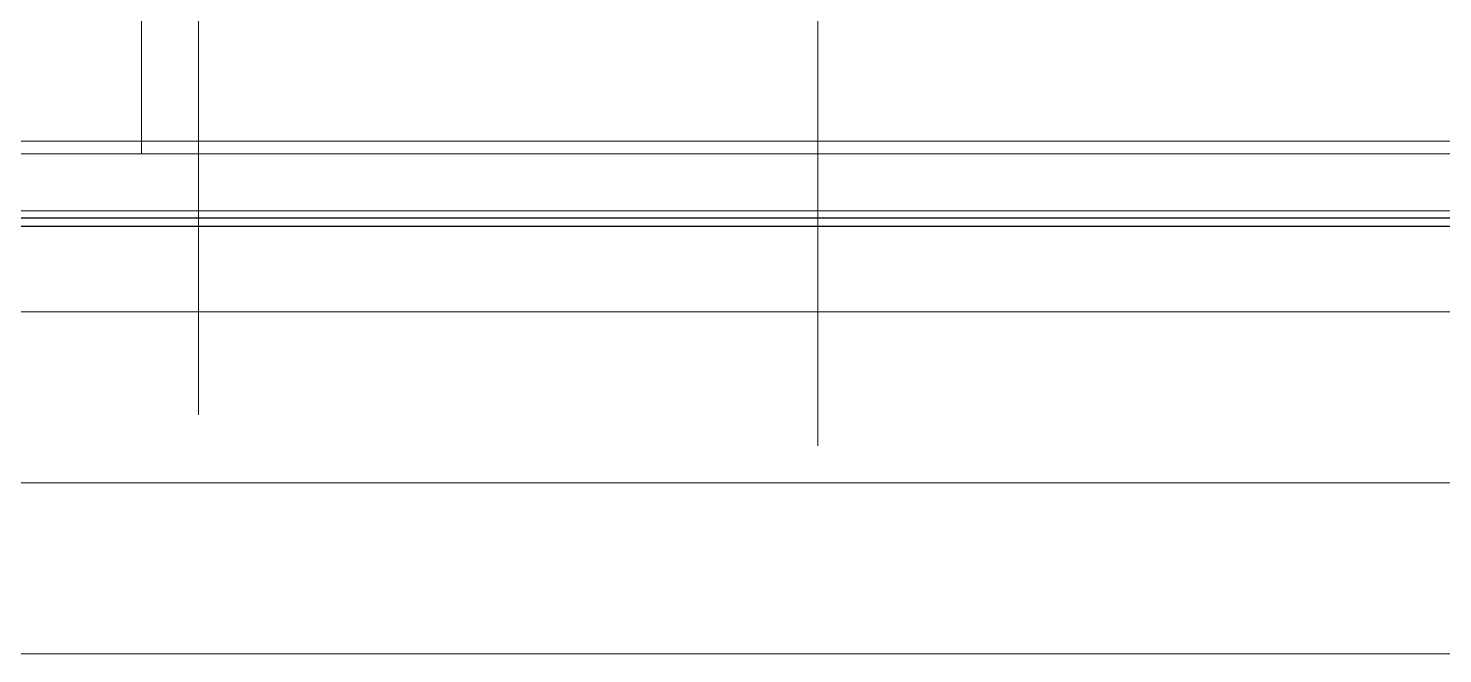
# Model space of a CAD drawing. Header units: millimetres. Extents: x 24 to 200, y 24 to 188.
# Drawn here: x 118.04 to 142.87, y 42.35 to 53.33 of the extents above; entities that cross this region are included whole.
import ezdxf

# ---------------------------------------------------------------- set-up
doc = ezdxf.new("R2010")
doc.units = ezdxf.units.MM
for name, color, linetype in [('0_底面', 51, 'Continuous'), ('1_PCB下', 5, 'Continuous'), ('2_Plate下', 3, 'Continuous'), ('3_SwitchPlate', 6, 'Continuous'), ('4_天板下', 40, 'Continuous'), ('5_左天板', 1, 'Continuous'), ('6_右天板', 230, 'Continuous'), ('7_PCBサンプル', 7, 'Continuous')]:
    doc.layers.add(name, color=color, linetype=linetype)
doc.layers.add('補助線', color=4, linetype='Continuous', lineweight=5, transparency=0.5)

# ---------------------------------------------------------------- blocks, each defined once
blk = doc.blocks.new('hhskb2-Edge.Cuts')
at = {"layer": '7_PCBサンプル'}
for p, q in [((156.1, -136.775), (36.9, -136.775)), ((36.975, -136.625), (156.025, -136.625))]:
    blk.add_line(p, q, dxfattribs=at)

msp = doc.modelspace()

# ---------------------------------------------------------------- linework, layer by layer
at = {"layer": '0_底面', "lineweight": 5}
msp.add_line((45.354, 42.35), (173.699, 42.35), dxfattribs=at)
at = {"layer": '1_PCB下', "lineweight": 5}
msp.add_lwpolyline([(42.355, 45.35), (42.355, 48.35), (48.355, 48.35), (170.699, 48.35), (170.699, 42.35), (45.354, 42.35, -0.414214)], format="xyb", close=True, dxfattribs=at)
at = {"layer": '2_Plate下', "lineweight": 5}
msp.add_lwpolyline([(42.355, 45.35), (42.355, 48.35), (48.355, 48.35), (170.699, 48.35), (170.699, 42.35), (45.354, 42.35, -0.414214)], format="xyb", close=True, dxfattribs=at)
at = {"layer": '3_SwitchPlate', "lineweight": 5}
msp.add_line((45.354, 42.35), (173.699, 42.35), dxfattribs=at)
at = {"layer": '4_天板下', "lineweight": 5}
msp.add_lwpolyline([(42.355, 45.35), (42.355, 48.35), (48.355, 48.35), (170.699, 48.35), (170.699, 42.35), (45.354, 42.35, -0.414214)], format="xyb", close=True, dxfattribs=at)
at = {"layer": '5_左天板', "lineweight": 5}
msp.add_line((45.354, 42.35), (173.699, 42.35), dxfattribs=at)
msp.add_lwpolyline([(52.525, 147.125), (52.525, 69.125), (100.025, 69.125), (100.025, 50.125), (168.525, 50.125), (168.525, 147.125)], close=True, dxfattribs=at)
at = {"layer": '6_右天板', "lineweight": 5}
msp.add_line((45.354, 42.35), (173.699, 42.35), dxfattribs=at)
msp.add_lwpolyline([(110.525, 50.125), (52.525, 50.125), (52.525, 69.125), (52.525, 147.125), (168.525, 147.125), (168.525, 69.125), (121.025, 69.125), (121.025, 50.125), (100.025, 50.125)], dxfattribs=at)
at = {"layer": '7_PCBサンプル', "lineweight": 5}
for points in [[(101.025, 51.125), (101.025, 70.125), (120.025, 70.125), (120.025, 51.125)], [(120.025, 51.125), (120.025, 70.125), (143.775, 70.125), (143.775, 51.125)]]:
    msp.add_lwpolyline(points, close=True, dxfattribs=at)
at = {"layer": '補助線', "lineweight": 5}
for p, q in [((121.025, 70.125), (121.025, 46.543)), ((31.521, 51.35), (179.702, 51.35)), ((28.169, 50.125), (179.621, 50.125)), ((31.521, 48.35), (179.702, 48.35)), ((31.521, 45.35), (179.702, 45.35)), ((31.521, 42.35), (179.702, 42.35))]:
    msp.add_line(p, q, dxfattribs=at)
at = {"layer": '補助線'}
msp.add_line((131.9, 69.882), (131.9, 46), dxfattribs=at)

# ---------------------------------------------------------------- block references
msp.add_blockref('hhskb2-Edge.Cuts', (13.025, 186.625))

doc.saveas('drawing.dxf')
